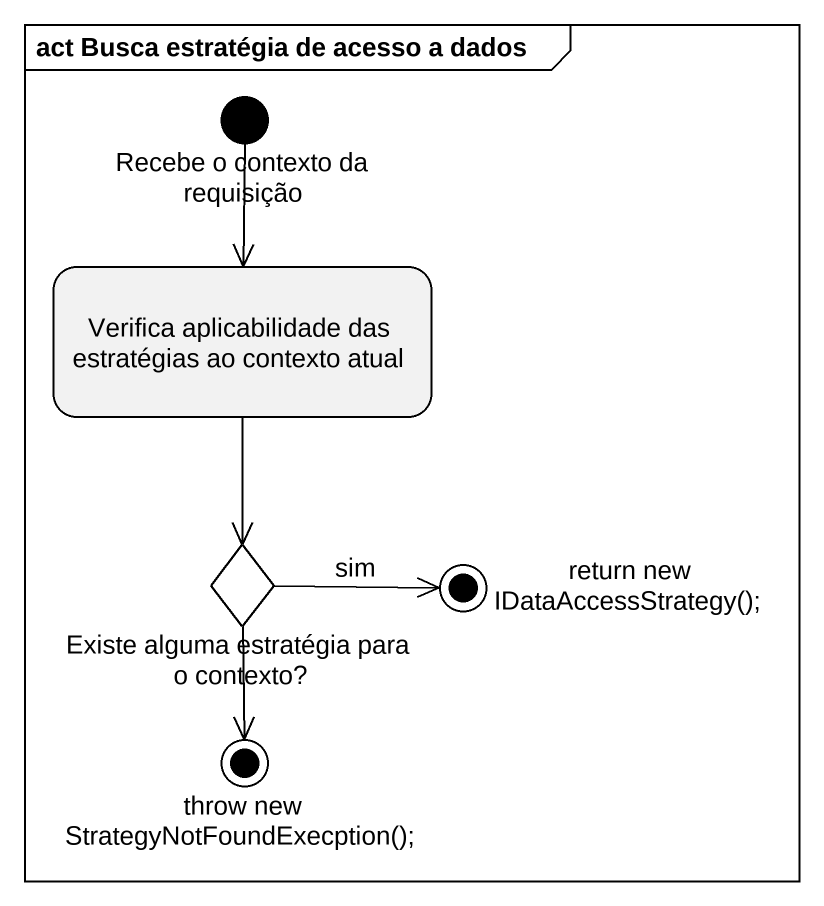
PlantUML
@startuml
mainframe act Busca estratégia de acesso a dados
hide empty description
state "Recebe o contexto da requisição" as Recebe_o_contexto_da <<start>>
state "Verifica aplicabilidade das estratégias ao contexto atual" as Verifica_aplicabilidade_das
state "Existe alguma estratégia para o contexto?" as Existe_alguma_estratégia <<choice>>
state "return new IDataAccessStrategy();" as return_new <<end>>
state "throw new StrategyNotFoundExecption();" as throw_new <<end>>
Recebe_o_contexto_da --> Verifica_aplicabilidade_das
Verifica_aplicabilidade_das --> Existe_alguma_estratégia
Existe_alguma_estratégia -right-> return_new : sim
Existe_alguma_estratégia --> throw_new
@enduml
